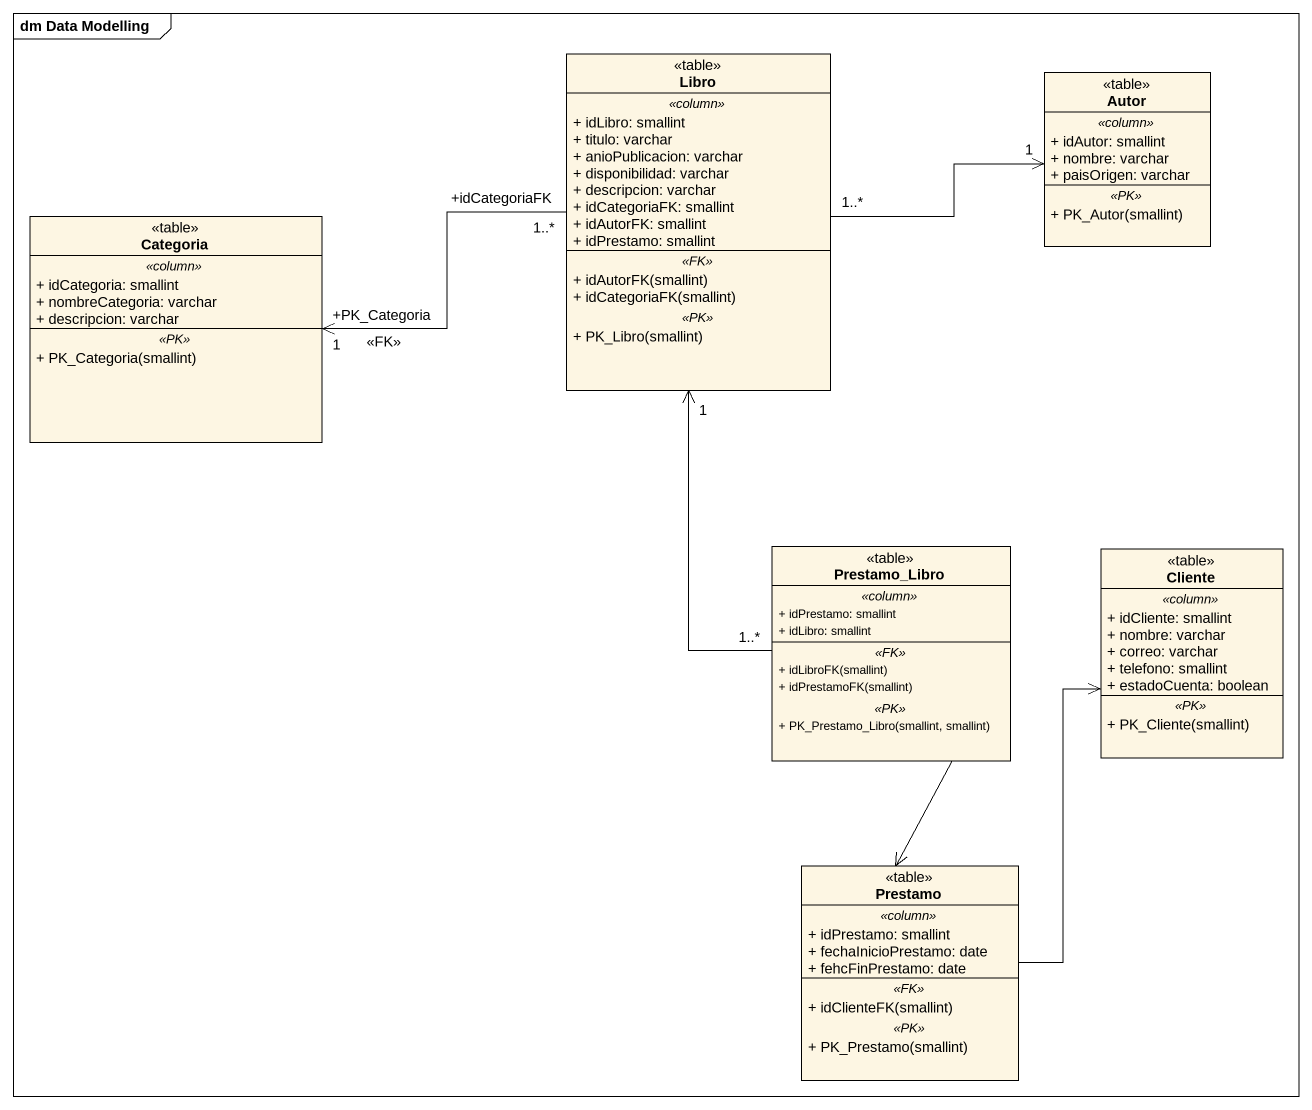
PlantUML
@startuml
mainframe dm Data Modelling
hide circle
hide empty members
skinparam classAttributeIconSize 0
class Libro <<table>> {
  .. <<column>> ..
  + idLibro: smallint
  + titulo: varchar
  + anioPublicacion: varchar
  + disponibilidad: varchar
  + descripcion: varchar
  + idCategoriaFK: smallint
  + idAutorFK: smallint
  + idPrestamo: smallint
  .. <<FK>> ..
  + idAutorFK(smallint)
  + idCategoriaFK(smallint)
  .. <<PK>> ..
  + PK_Libro(smallint)
}
class Autor <<table>> {
  .. <<column>> ..
  + idAutor: smallint
  + nombre: varchar
  + paisOrigen: varchar
  .. <<PK>> ..
  + PK_Autor(smallint)
}
class Categoria <<table>> {
  .. <<column>> ..
  + idCategoria: smallint
  + nombreCategoria: varchar
  + descripcion: varchar
  .. <<PK>> ..
  + PK_Categoria(smallint)
}
class Prestamo_Libro <<table>> {
  .. <<column>> ..
  + idPrestamo: smallint
  + idLibro: smallint
  .. <<FK>> ..
  + idLibroFK(smallint)
  + idPrestamoFK(smallint)
  .. <<PK>> ..
  + PK_Prestamo_Libro(smallint, smallint)
}
class Cliente <<table>> {
  .. <<column>> ..
  + idCliente: smallint
  + nombre: varchar
  + correo: varchar
  + telefono: smallint
  + estadoCuenta: boolean
  .. <<PK>> ..
  + PK_Cliente(smallint)
}
class Prestamo <<table>> {
  .. <<column>> ..
  + idPrestamo: smallint
  + fechaInicioPrestamo: date
  + fehcFinPrestamo: date
  .. <<FK>> ..
  + idClienteFK(smallint)
  .. <<PK>> ..
  + PK_Prestamo(smallint)
}
Libro "1..*" -right-> "1" Autor
Libro "+idCategoriaFK\n1..*" -left-> "+PK_Categoria\n1" Categoria : <<FK>>
Prestamo_Libro "1..*" -up-> "1" Libro
Prestamo_Libro --> Prestamo
Prestamo -up-> Cliente
@enduml
